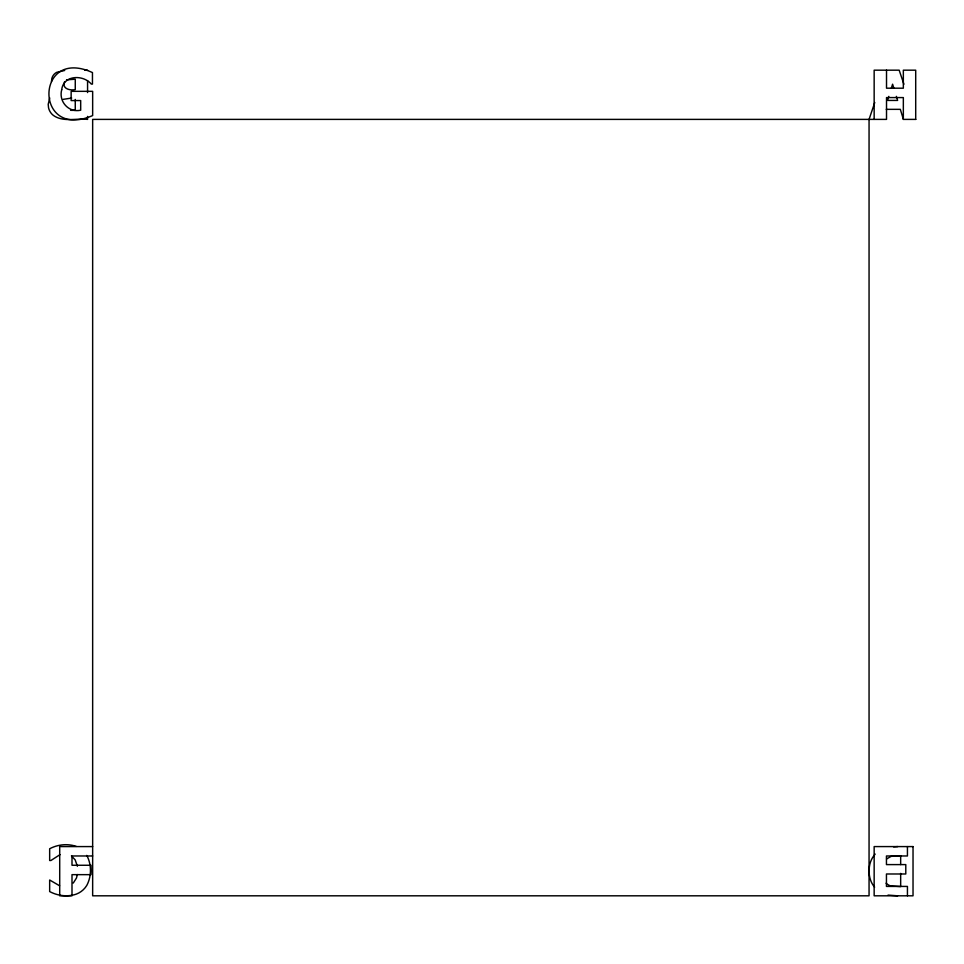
<?xml version="1.0" encoding="UTF-8"?>
<svg xmlns="http://www.w3.org/2000/svg" width="964" height="964" viewBox="0 0 964 964"><rect width="100%" height="100%" fill="white"/><g stroke="black" fill="none" stroke-linecap="round" stroke-linejoin="round"><path stroke-width="1.45" d="M51.478 81.615L51.803 78.686A9.459 9.459 0 0 1 56.731 72.324L64.709 70.456M64.648 81.651C61.503 88.688 70.083 90.785 75.264 89.616L75.264 79.205L66.54 79.831M77.373 874.541L76.457 878.035L73.252 883.072M888.832 96.364L887.579 100.425L897.617 100.425L896.363 96.364M891.339 88.254L892.592 84.193L893.857 88.254M874.758 102.521L869.058 119.391L869.058 895.809L92.652 895.809L92.652 119.391L886.519 119.391L886.519 97.581L903.34 97.581L903.34 119.391L915.8 119.391M49.742 97.954L48.2 104.329L48.549 107.775A13.147 13.147 0 0 0 53.321 115.367C63.202 122.452 76.421 118.102 87.567 119.391L87.567 116.415M886.555 858.984L891.134 856.357L900.665 855.779L900.665 864.575M63.009 99.388L71.673 98.051M60.021 854.634L50.911 860.503L49.658 860.503L49.658 848.766C57.72 844.452 67.564 843.404 76.252 846.404M893.592 846.874L897.749 846.585M84.663 70.179L87.567 70.179M886.265 109.342L900.328 109.342L903.401 119.391M92.652 846.585L59.708 846.585L59.708 895.809L71.999 895.809L71.999 874.649L91.002 874.649L91.002 865.262L71.999 865.262L71.999 855.972L92.652 855.972M70.601 110.33L75.264 110.378L75.264 99.413M888.025 895.098L897.617 895.809M59.599 885.771L49.658 879.999L49.658 891.567C57.756 895.869 67.528 897.135 76.276 894.134A20.919 20.919 0 0 0 86.784 885.422C91.664 876.276 91.701 864.539 86.772 855.405M71.42 855.887L75.168 859.876L77.385 866.25M874.625 887.157C869.239 881.024 868.203 872.336 869.769 864.575A22.895 22.895 0 0 1 875.192 854.104M903.919 84.242L899.171 70.179L874.155 70.179L874.155 119.391M915.704 119.391L915.704 70.179L903.34 70.179L903.34 88.194L886.519 88.194L886.519 70.179M907.437 846.585L907.437 855.972L886.446 855.972L886.446 864.6L905.786 864.6L905.786 873.986L886.446 873.986L886.446 886.422L907.437 886.422L907.437 895.809M900.665 873.384L900.665 886.579L890.616 885.916A12.267 12.267 0 0 1 886.109 883.229M87.567 80.615L87.567 92.556M61.708 89.736C58.467 101.485 68.649 112.921 80.687 110.209L80.687 100.557L71.143 100.557L71.143 91.339L92.652 91.339L92.652 115.56C34.017 140.973 34.776 46.236 92.46 72.565L92.46 84.097L91.339 84.097C83.133 74.361 63.383 74.951 61.708 89.736M913.029 846.585L874.155 846.585L874.155 895.809L913.029 895.809L913.029 846.585"/></g></svg>
